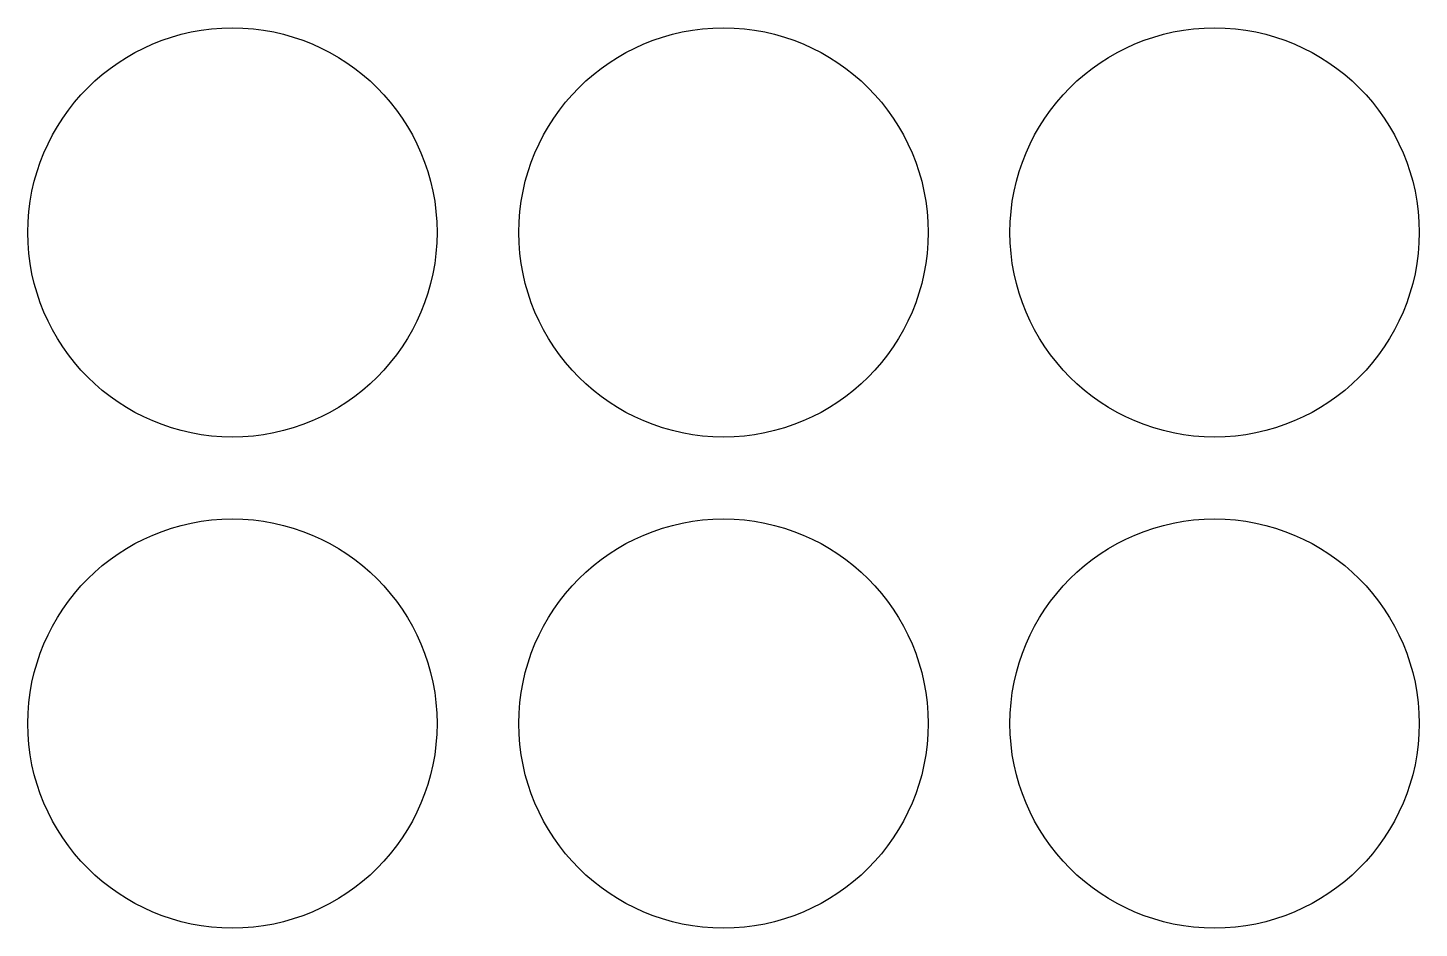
# Model space of a CAD drawing. Header units: millimetres. Extents: x -5 to 29, y -17 to 5.
import ezdxf

# ---------------------------------------------------------------- set-up
doc = ezdxf.new("R2010")
doc.units = ezdxf.units.MM

msp = doc.modelspace()

# ---------------------------------------------------------------- linework, layer by layer
at = {"color": 7, "linetype": 'Continuous'}
for centre in [(0, 0), (12, 0), (24, 0), (0, -12), (12, -12), (24, -12)]:
    msp.add_circle(centre, 5, dxfattribs=at)

doc.saveas('drawing.dxf')
